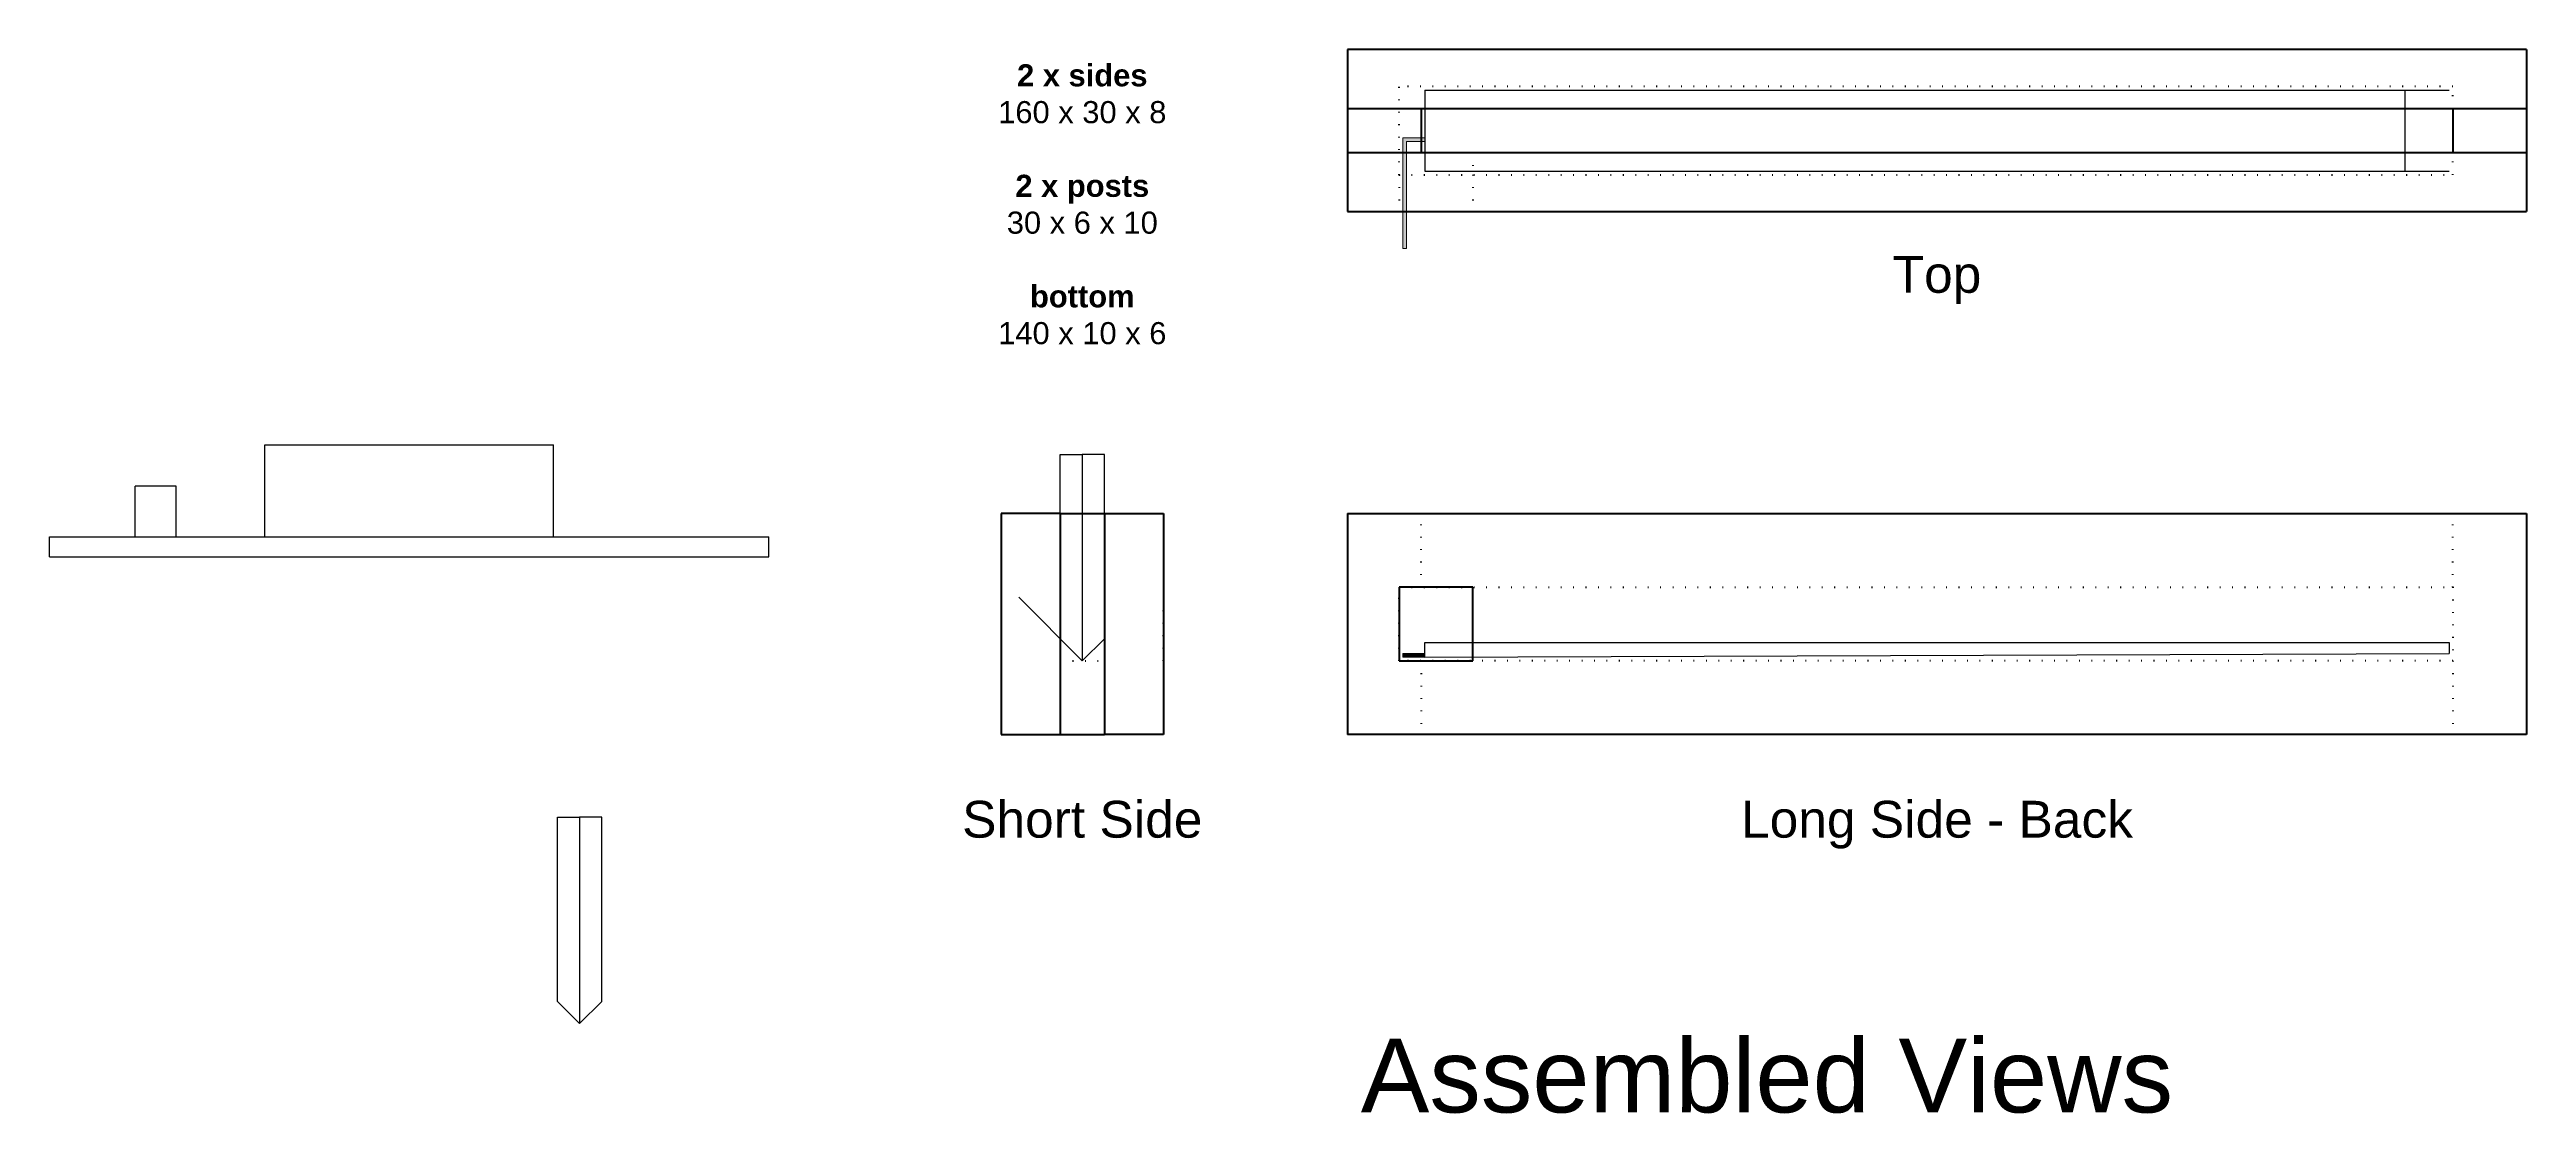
# Model space of a CAD drawing. Header units: millimetres. Extents: x -66 to 539, y -23 to 121.
# Drawn here: x -66.2 to 270, y -23.4 to 121 of the extents above; entities that cross this region are included whole.
import ezdxf

# ---------------------------------------------------------------- set-up
doc = ezdxf.new("R2010")
doc.units = ezdxf.units.MM
doc.linetypes.add('DOT2', pattern=[3.175, 0, -3.175])
doc.layers.get('0').update_dxf_attribs({"color": 18, "lineweight": 70, "true_color": 0x000000})
doc.layers.add('Dimensions', color=5, linetype='Continuous', lineweight=40)
doc.layers.add('LED Strip ... LED Wires', color=6, linetype='Continuous', lineweight=5)
for name, color, linetype, lineweight, true_color in [('Hidden', 8, 'DOT2', 70, 0x707077), ('Labels', 96, 'Continuous', 50, 0x008000), ('LED Strip', 212, 'Continuous', 30, 0xc909cc), ('Panel', 132, 'Continuous', 25, 0x0ccdcf)]:
    doc.layers.add(name, color=color, linetype=linetype, lineweight=lineweight, true_color=true_color)
doc.styles.add('textstyle3', font='Arial.ttf')

msp = doc.modelspace()

# ---------------------------------------------------------------- hatches: boundary and pattern name
at = {"layer": 'LED Strip ... LED Wires', "transparency": 33554687}
h = msp.add_hatch(dxfattribs=at)
h.set_pattern_fill('HEX', color=256, scale=0.01, style=0, pattern_type=0)
h.paths.add_polyline_path([(118, 94), (117.5, 94), (117.5, 109), (120.5, 109), (120.5, 108.5), (118, 108.5)], flags=0)
h = msp.add_hatch(dxfattribs=at)
h.set_pattern_fill('HEX', color=256, scale=0.01, style=0, pattern_type=0)
h.paths.add_polyline_path([(120.5, 38.5), (120.5, 39), (117.5, 39), (117.5, 38.5)], flags=0)

# ---------------------------------------------------------------- linework, layer by layer
for p, q in [((270, 121), (110, 121)), ((110, 121), (110, 113)), ((270, 121), (270, 113)), ((110, 113), (270, 113)), ((110, 113), (110, 107)), ((120, 113), (120, 107)), ((260, 113), (260, 107)), ((270, 113), (270, 107)), ((110, 107), (270, 107)), ((110, 107), (110, 99)), ((270, 107), (270, 99)), ((110, 99), (270, 99)), ((71, 58), (63, 58)), ((63, 58), (63, 28)), ((71, 58), (71, 28)), ((71, 58), (77, 58)), ((77, 58), (85, 58)), ((77, 58), (77, 28)), ((85, 58), (85, 28)), ((110, 58), (270, 58)), ((110, 58), (110, 28)), ((270, 58), (270, 28)), ((127, 48), (117, 48)), ((117, 48), (117, 38)), ((127, 38), (127, 48)), ((117, 38), (127, 38)), ((63, 28), (71, 28)), ((71, 28), (77, 28)), ((85, 28), (77, 28)), ((270, 28), (110, 28))]:
    msp.add_line(p, q)
at = {"layer": 'Hidden', "ltscale": 0.5}
for p, q in [((117, 104), (117, 116)), ((260, 116), (117, 116)), ((260, 113), (260, 116)), ((127, 107), (127, 104)), ((260, 104), (260, 107)), ((117, 104), (260, 104)), ((117, 104), (117, 99)), ((127, 104), (127, 99)), ((120, 48), (120, 58)), ((260, 48), (260, 58)), ((117, 48), (260, 48)), ((117, 38), (117, 48)), ((260, 48), (260, 38)), ((85, 38), (85, 46)), ((71, 38), (77, 38)), ((260, 38), (117, 38)), ((120, 38), (120, 28)), ((260, 38), (260, 28))]:
    msp.add_line(p, q, dxfattribs=at)
at = {"layer": 'LED Strip'}
for p, q in [((120.5, 115.5), (120.5, 104.5)), ((120.5, 115.5), (259.5, 115.5)), ((253.5, 115.5), (253.5, 104.5)), ((120.5, 104.5), (259.5, 104.5)), ((-36.96, 67.33), (2.24, 67.33)), ((-36.96, 54.85), (-36.96, 67.33)), ((2.24, 54.85), (2.24, 67.33)), ((-54.56, 54.85), (-54.56, 61.73)), ((-48.96, 61.73), (-54.56, 61.73)), ((-48.96, 54.85), (-48.96, 61.73)), ((-66.16, 54.85), (31.44, 54.85)), ((-66.16, 52.13), (-66.16, 54.85)), ((31.44, 52.13), (31.44, 54.85)), ((-66.16, 52.13), (31.44, 52.13)), ((74, 38), (65.37, 46.63)), ((120.5, 38.5), (120.5, 40.5)), ((120.5, 40.5), (259.5, 40.5)), ((259.5, 40.5), (259.5, 39)), ((120.5, 38.5), (259.5, 39))]:
    msp.add_line(p, q, dxfattribs=at)
at = {"layer": 'LED Strip ... LED Wires'}
for p, q in [((120.5, 109), (117.5, 109)), ((117.5, 109), (117.5, 94)), ((120.5, 108.5), (118, 108.5)), ((118, 108.5), (118, 94)), ((120.5, 109), (120.5, 108.5)), ((118, 94), (117.5, 94)), ((120.5, 39), (117.5, 39)), ((117.5, 39), (117.5, 38.5)), ((117.5, 38.5), (120.5, 38.5)), ((120.5, 38.5), (120.5, 39))]:
    msp.add_line(p, q, dxfattribs=at)
at = {"layer": 'Panel'}
for p, q in [((71, 41), (71, 66)), ((71, 66), (74, 66)), ((74, 66), (74, 38)), ((77, 66), (74, 66)), ((77, 41), (77, 66)), ((74, 38), (77, 41)), ((2.77, -8.24), (2.77, 16.76)), ((2.77, 16.76), (5.77, 16.76)), ((5.77, 16.76), (5.77, -11.24)), ((8.77, 16.76), (5.77, 16.76)), ((8.77, -8.24), (8.77, 16.76)), ((5.77, -11.24), (2.77, -8.24)), ((5.77, -11.24), (8.77, -8.24))]:
    msp.add_line(p, q, dxfattribs=at)

# ---------------------------------------------------------------- texts
at = {"layer": 'Dimensions', "insert": (74, 119), "char_height": 1, "attachment_point": 2, "style": 'textstyle3'}
msp.add_mtext('\\fArial|b1|i0|c0|p0;\\H3;2 x sides\\P\\fArial|b0|i0|c0|p0;160 x 30 x 8\\P\\P\\fArial|b1|i0|c0|p0;2 x posts\\P\\fArial|b0|i0|c0|p0;30 x 6 x 10\\P\\P\\fArial|b1|i0|c0|p0;bottom\\P\\fArial|b0|i0|c0|p0;140 x 10 x 6\\P\\P', dxfattribs=at)
at = {"layer": 'Labels', "char_height": 1, "style": 'textstyle3'}
for s, insert, attachment_point in [('\\H5;Top', (190, 92.97), 2), ('\\H5;Short Side', (74, 19), 2), ('\\H5;Long Side - Back', (190, 19), 2), ('\\H10;Assembled Views', (166.91, -18.38), 5)]:
    msp.add_mtext(s, dxfattribs=dict(at, insert=insert, attachment_point=attachment_point))

doc.saveas('drawing.dxf')
